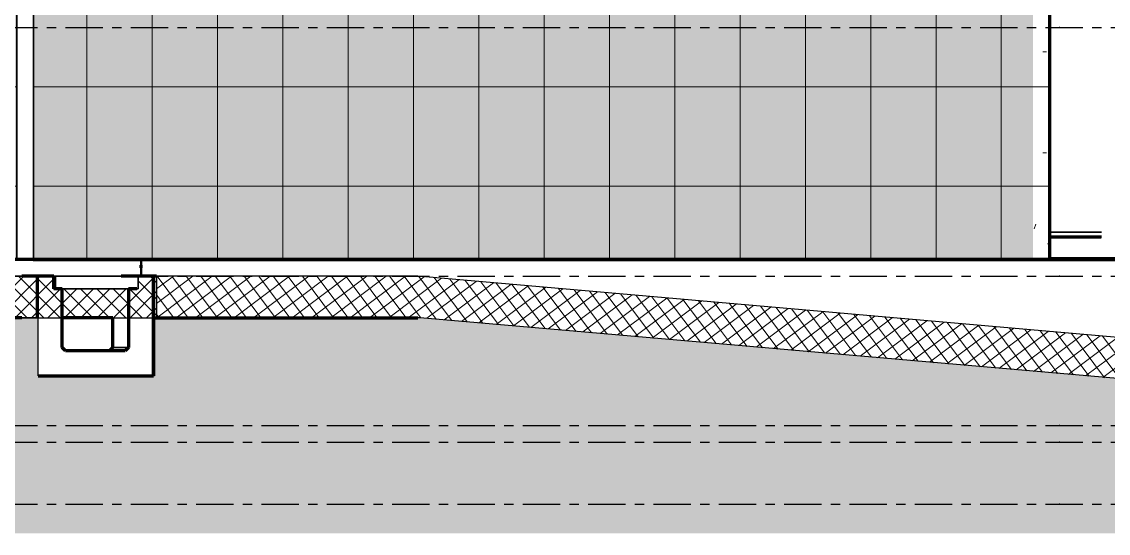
# Model space of a CAD drawing. Header units: millimetres. Extents: x -25371 to 2282244, y -90657 to 147824.
# Drawn here: x 2008615 to 2015163, y -4123 to -1038 of the extents above; entities that cross this region are included whole.
import ezdxf
from ezdxf.xclip import XClip

# ---------------------------------------------------------------- set-up
doc = ezdxf.new("R2010")
doc.units = ezdxf.units.MM
doc.header["$XCLIPFRAME"] = 0
doc.linetypes.add('CENTER', pattern=[50.8, 31.75, -6.35, 6.35, -6.35])
doc.linetypes.add('TA_GL_000.90000', pattern=[2.475, 0.9, -0.225, 0.225, -0.225, 0.9])
doc.layers.add('000 - 0_SYM_DWG_GRIDLINE_MAIN_COLOR_251', color=7, linetype='Continuous')
doc.layers.add('000 - GRID', color=7, linetype='CENTER')
for name, color, linetype, lineweight in [('A-DETL', 7, 'Continuous', 70), ('A-DETL-GENF', 7, 'Continuous', 35), ('A-DETL-THIN', 7, 'Continuous', 25), ('A-FLOR-E', 7, 'Continuous', 35), ('A-FLOR-FNSH', 7, 'Continuous', 70), ('A-FLOR-OTLN', 7, 'Continuous', 35), ('A-FLOR-PATT', 7, 'Continuous', 70), ('A-GENM', 7, 'Continuous', 35), ('A-WALL-PATT', 7, 'Continuous', 50), ('E-LITE-EQPM', 7, 'Continuous', 35), ('P-SANR-FIXT', 7, 'Continuous', 35), ('S-STRS-E', 7, 'Continuous', 35), ('WALL-E', 7, 'Continuous', 50)]:
    doc.layers.add(name, color=color, linetype=linetype, lineweight=lineweight)
doc.styles.add('TA', font='', dxfattribs={"height": 4.5})
doc.styles.get('TA').set_extended_font_data('Cordia New')
pattern_1 = [(0, (-43822.83, 0), (533.245, 203.2), [21.996, -377.937, 21.996, -377.937, -2132.979]), (0, (-43822.83, 0), (533.245, 203.2), [-799.867, 21.996, -777.871, 21.996, -377.937, -933.178]), (0, (-43822.83, 0), (533.245, 203.2), [-1999.668, 21.996, -244.626, 21.996, -644.56]), (110.745, (-43622.86, 101.6), (-382.06842, 602.30877), [31.049, -533.482, -3575.366]), (110.745, (-43622.86, 101.6), (-382.06842, 602.30877), [-564.532, 31.049, -533.482, -3010.835]), (110.745, (-43622.86, 101.6), (-382.06842, 602.30877), [-1129.063, 31.049, -1098.014, -1881.772]), (110.745, (-43622.86, 101.6), (-382.06842, 602.30877), [-2258.126, 31.049, -533.482, -1317.24]), (110.745, (-43622.86, 101.6), (-382.06842, 602.30877), [-2822.658, 31.049, -345.305, -940.886]), (110.745, (-43622.86, 101.6), (-382.06842, 602.30877), [-3199.012, 31.049, -909.837]), (249.255, (-43556.2, 508), (-151.16483, -805.50714), [31.049, -533.482, -3575.366]), (249.255, (-43556.2, 508), (-151.16483, -805.50714), [-564.532, 31.049, -533.482, -3010.835]), (249.255, (-43556.2, 508), (-151.16483, -805.50714), [-1129.063, 31.049, -1098.014, -1881.772]), (249.255, (-43556.2, 508), (-151.16483, -805.50714), [-2258.126, 31.049, -533.482, -1317.24]), (249.255, (-43556.2, 508), (-151.16483, -805.50714), [-2822.658, 31.049, -345.305, -940.886]), (249.255, (-43556.2, 508), (-151.16483, -805.50714), [-3199.012, 31.049, -909.837])]
pattern_2 = [(0, (9735.34, 99970), (0, 600), []), (90, (9735.34, 99970), (-393.635, 2e-14), [])]

# ---------------------------------------------------------------- blocks, each defined once
blk = doc.blocks.new('Lighting-Street-LED - Lighting-Street-LED-4260799-VS01 - ELEVATION 5')
at = {"layer": 'E-LITE-EQPM', "color": 7}
for p, q in [((25107.9, 108196.9), (24841.9, 108193.8)), ((24841.9, 108193.8), (24841.9, 108153.3)), ((25108.1, 108213.6), (25107.9, 108196.9)), ((25187.1, 108213.6), (25108.1, 108213.6)), ((25108.1, 108213.6), (25324.4, 108213.6)), ((25187.1, 108115.6), (25187.1, 108213.6)), ((25187.1, 108213.6), (25302, 108213.6)), ((25302, 108213.6), (25338.3, 108213.6)), ((25324.4, 108213.6), (25403.4, 108213.6)), ((25338.3, 108213.6), (25354.2, 108213.6)), ((25354.2, 108213.6), (25408, 108213.6)), ((25354.2, 108213.6), (25354.2, 108104.3)), ((25411.4, 108213.6), (25403.4, 108213.6)), ((25408, 108213.6), (25442.9, 108213.6)), ((25428.5, 108213.6), (25411.4, 108213.6)), ((25444.4, 108213.6), (25428.5, 108213.6)), ((25442.9, 108213.6), (25445, 108213.6)), ((25445, 108187.9), (25442.9, 108187.9)), ((25496.5, 108213.6), (25444.4, 108213.6)), ((25445, 108213.6), (25485, 108213.6)), ((25445, 108187.9), (25445, 108213.6)), ((25485, 108213.6), (25497.3, 108213.6)), ((25496.5, 108213.6), (25498.6, 108213.6)), ((25498.6, 108213.6), (25496.5, 108213.6)), ((25498.6, 108187.9), (25497, 108187.9)), ((25497.3, 102100), (25497.3, 108213.6)), ((25504.7, 108181.4), (25504.7, 108213.6)), ((24841.9, 108153.3), (25187.1, 108115.6)), ((25302, 108108.9), (25187.1, 108115.6)), ((25408, 108161.9), (25365.4, 108103.1)), ((25397.3, 108115), (25397.3, 102100)), ((25354.2, 108104.3), (25338.3, 108106)), ((25365.4, 108103.1), (25354.2, 108104.3)), ((25365.4, 108103.1), (25397.4, 108103.1))]:
    blk.add_line(p, q, dxfattribs=at)
at = {"layer": 'E-LITE-EQPM', "color": 7, "flags": 128}
for points in [[(25397.4, 108113), (25398, 108121.3), (25401.1, 108131.4), (25406.6, 108142.6), (25414.2, 108154.5), (25423.4, 108166.4), (25433.9, 108177.8), (25445, 108187.9)], [(25442.9, 108187.9), (25438.8, 108187.3), (25434, 108185.4), (25428.7, 108182.3), (25423.2, 108178.2), (25417.8, 108173.2), (25412.6, 108167.7), (25408, 108161.9)], [(25497, 108162.7), (25500.1, 108167.7), (25502.8, 108173.2), (25504.4, 108178.2), (25504.7, 108182.3), (25503.8, 108185.4), (25501.7, 108187.3), (25498.6, 108187.9)], [(25338.3, 108106), (25330.3, 108106.8), (25321.4, 108107.6), (25311.8, 108108.3), (25302, 108108.9)]]:
    blk.add_lwpolyline(points, dxfattribs=at)
blk = doc.blocks.new('DPA_GM-Manhole Cover Type 2 - 900x900-V39-VS01 - ELEVATION 5')
at = {"layer": 'A-DETL', "color": 7}
for p, q in [((31040.7, 102100), (31727.4, 102100)), ((31146.4, 102100), (31047.7, 102100)), ((31061.8, 102100), (31146.4, 102100)), ((31114.3, 102102), (31122.2, 102102)), ((31114.3, 102100), (31114.3, 102102)), ((31122.2, 102100), (31114.3, 102100)), ((31122.2, 102102), (31146.4, 102102)), ((31146.4, 102100), (31122.2, 102100)), ((31146.4, 102102), (31151.6, 102102)), ((31146.4, 102100), (31146.4, 102102)), ((31146.4, 102102), (31428.5, 102102)), ((31151.6, 102102), (31433.7, 102102)), ((31165.2, 102102), (31170.5, 102102)), ((31165.2, 102100), (31165.2, 102102)), ((31170.5, 102102), (31452.6, 102102)), ((31184.1, 102102), (31189.4, 102102)), ((31184.1, 102100), (31184.1, 102102)), ((31189.4, 102102), (31471.5, 102102)), ((31189.4, 102102), (31598.4, 102102)), ((31189.4, 102102), (31189.4, 102100)), ((31189.4, 102100), (31598.4, 102100)), ((31598.4, 102100), (31189.4, 102100)), ((31409.5, 102102), (31417.4, 102102)), ((31417.4, 102102), (31441.6, 102102)), ((31441.6, 102102), (31446.9, 102102)), ((31441.6, 102102), (31723.7, 102102)), ((31446.9, 102102), (31729, 102102)), ((31460.4, 102102), (31465.7, 102102)), ((31465.7, 102102), (31747.8, 102102)), ((31479.3, 102102), (31484.6, 102102)), ((31484.6, 102102), (31766.7, 102102)), ((31484.6, 102102), (31893.6, 102102)), ((31598.4, 102100), (31484.6, 102100)), ((31598.4, 102102), (31603.7, 102102)), ((31598.4, 102102), (31598.4, 102100)), ((31598.4, 102102), (31880.5, 102102)), ((31603.7, 102102), (31885.8, 102102)), ((31617.3, 102102), (31622.6, 102102)), ((31617.3, 102102), (31617.3, 102100)), ((31622.6, 102102), (31904.7, 102102)), ((31636.2, 102102), (31641.4, 102102)), ((31636.2, 102102), (31636.2, 102100)), ((31641.4, 102102), (31923.5, 102102)), ((31641.4, 102102), (31665.6, 102102)), ((31641.4, 102102), (31641.4, 102100)), ((31641.4, 102100), (31726, 102100)), ((31665.6, 102100), (31641.4, 102100)), ((31665.6, 102102), (31778.5, 102102)), ((31778.5, 102100), (31665.6, 102100)), ((31726, 102100), (32303.3, 102100)), ((32324.5, 102100), (31727.4, 102100)), ((31778.5, 102102), (31955.6, 102102)), ((31955.6, 102100), (31778.5, 102100)), ((31893.6, 102102), (31898.9, 102102)), ((31893.6, 102102), (32175.8, 102102)), ((31898.9, 102102), (32181, 102102)), ((31912.5, 102102), (31917.8, 102102)), ((31917.8, 102102), (32199.9, 102102)), ((31931.4, 102102), (31936.7, 102102)), ((31936.7, 102102), (32218.8, 102102)), ((31936.7, 102102), (31960.8, 102102)), ((31960.8, 102100), (31936.7, 102100)), ((31955.6, 102100), (31955.6, 102102)), ((31960.8, 102102), (32080.7, 102102)), ((32080.7, 102100), (31960.8, 102100)), ((32080.7, 102102), (32251.3, 102102)), ((32251.3, 102100), (32080.7, 102100)), ((32317.4, 102100), (32218.8, 102100)), ((32251.3, 102102), (32251.3, 102100))]:
    blk.add_line(p, q, dxfattribs=at)
at = {"layer": 'A-GENM', "color": 7}
for p, q in [((31040.7, 102100), (31146.4, 102100)), ((31047.7, 102100), (31727, 102100)), ((31146.4, 102100), (31061.8, 102100)), ((31291.4, 102102), (31114.3, 102102)), ((31114.3, 102100), (31146.4, 102100)), ((31122.2, 102102), (31122.2, 102100)), ((31428.5, 102102), (31146.4, 102102)), ((31146.4, 102100), (31146.4, 102102)), ((31151.6, 102100), (31151.6, 102102)), ((31447.3, 102102), (31165.2, 102102)), ((31170.5, 102100), (31170.5, 102102)), ((31466.2, 102102), (31184.1, 102102)), ((31189.4, 102100), (31189.4, 102102)), ((31471.5, 102102), (31189.4, 102102)), ((31471.5, 102100), (31189.4, 102100)), ((31189.4, 102100), (31471.5, 102100)), ((31404.3, 102102), (31291.4, 102102)), ((31428.5, 102102), (31404.3, 102102)), ((31586.7, 102102), (31409.5, 102102)), ((31433.7, 102102), (31428.5, 102102)), ((31723.7, 102102), (31441.6, 102102)), ((31452.6, 102102), (31447.3, 102102)), ((31742.6, 102102), (31460.4, 102102)), ((31471.5, 102102), (31466.2, 102102)), ((31880.5, 102102), (31471.5, 102102)), ((31484.6, 102100), (31471.5, 102100)), ((31471.5, 102100), (31598.4, 102100)), ((31761.4, 102102), (31479.3, 102102)), ((31766.7, 102102), (31484.6, 102102)), ((31598.4, 102100), (31484.6, 102100)), ((31484.6, 102100), (31598.4, 102100)), ((31699, 102102), (31586.7, 102102)), ((31880.5, 102102), (31598.4, 102102)), ((31598.4, 102100), (31598.4, 102102)), ((31603.7, 102102), (31603.7, 102100)), ((31899.4, 102102), (31617.3, 102102)), ((31622.6, 102102), (31622.6, 102100)), ((31918.3, 102102), (31636.2, 102102)), ((31641.4, 102102), (31641.4, 102100)), ((31923.5, 102102), (31641.4, 102102)), ((31923.5, 102100), (31641.4, 102100)), ((31641.4, 102100), (31923.5, 102100)), ((31665.6, 102100), (31665.6, 102102)), ((31723.7, 102102), (31699.5, 102102)), ((31729, 102102), (31723.7, 102102)), ((31727, 102100), (32317.4, 102100)), ((31747.8, 102102), (31742.6, 102102)), ((31766.7, 102102), (31761.4, 102102)), ((32175.8, 102102), (31766.7, 102102)), ((31778.5, 102100), (31778.5, 102102)), ((31885.8, 102102), (31880.5, 102102)), ((32175.8, 102102), (31893.6, 102102)), ((31904.7, 102102), (31899.4, 102102)), ((32194.6, 102102), (31912.5, 102102)), ((31923.5, 102102), (31918.3, 102102)), ((31947.7, 102102), (31923.5, 102102)), ((31936.7, 102100), (31923.5, 102100)), ((31923.5, 102100), (31947.7, 102100)), ((32213.5, 102102), (31931.4, 102102)), ((32218.8, 102102), (31936.7, 102102)), ((32218.8, 102100), (31936.7, 102100)), ((31936.7, 102100), (32218.8, 102100)), ((31955.6, 102102), (31947.7, 102102)), ((31947.7, 102100), (31955.6, 102100)), ((31960.8, 102102), (31960.8, 102100)), ((32080.7, 102102), (32080.7, 102100)), ((32181, 102102), (32175.8, 102102)), ((32199.9, 102102), (32194.6, 102102)), ((32218.8, 102102), (32213.5, 102102)), ((32242.9, 102102), (32218.8, 102102)), ((32218.8, 102100), (32324.5, 102100)), ((32303.3, 102100), (32218.8, 102100)), ((32218.8, 102100), (32242.9, 102100)), ((32251.3, 102102), (32242.9, 102102)), ((32242.9, 102100), (32251.3, 102100))]:
    blk.add_line(p, q, dxfattribs=at)
blk = doc.blocks.new('PB-DRAIN-SCUPPER-GENC-300 with RC  - 300WX100D 2-5732368-VS01 - ELEVATION 5')
at = {"layer": 'P-SANR-FIXT', "color": 7, "lineweight": 9}
for p, q in [((31620.3, 102110), (32261.1, 102110)), ((31986.5, 102110), (31620.3, 102110)), ((31620.3, 102110), (31966.7, 102110)), ((31620.3, 102110), (32268.3, 102110))]:
    blk.add_line(p, q, dxfattribs=at)
at = {"layer": 'P-SANR-FIXT', "color": 7}
for p, q in [((31966.7, 102110), (31620.3, 102110)), ((31620.3, 102110), (32268.3, 102110)), ((31620.3, 102110), (32331, 102110)), ((31620.3, 102110), (31933.5, 102110))]:
    blk.add_line(p, q, dxfattribs=at)
blk = doc.blocks.new('Generic Models 2 - Generic Models 45-5662310-VS01 - ELEVATION 5')
at = {"layer": 'A-DETL', "color": 7}
blk.add_line((25527.2, 101400), (26129.7, 101400), dxfattribs=at)
blk = doc.blocks.new('Generic Models 9 - Generic Models 40-5786029-VS01 - ELEVATION 5')
at = {"layer": 'A-DETL', "color": 7}
for p, q in [((25520, 102000), (25427.4, 102000)), ((26121.4, 102000), (26025.9, 102000)), ((25976.1, 101570), (25976.1, 101750)), ((25956.1, 101550), (25976.1, 101570)), ((26051.2, 101550), (25956.1, 101550))]:
    blk.add_line(p, q, dxfattribs=at)
at = {"layer": 'A-GENM', "color": 7, "lineweight": 70}
for p, q in [((25620.2, 102000), (25520, 102000)), ((25520, 102000), (25520, 101750)), ((25620.2, 101925), (25620.2, 102000)), ((26221.7, 102000), (26121.4, 102000)), ((26221.7, 101400), (26221.7, 102000)), ((25670.3, 101925), (25620.2, 101925)), ((25670.3, 101570), (25670.3, 101925)), ((26121.4, 101925), (26071.3, 101925)), ((26071.3, 101925), (26071.3, 101570)), ((25690.4, 101550), (25670.3, 101570)), ((26071.3, 101570), (26051.2, 101550)), ((26051.2, 101550), (25690.4, 101550)), ((25527.2, 101400), (26221.7, 101400))]:
    blk.add_line(p, q, dxfattribs=at)
at = {"layer": 'A-GENM', "color": 7}
blk.add_line((25976.1, 101570), (26071.3, 101570), dxfattribs=at)
blk = doc.blocks.new('STEEL GRATING 1000x500 - 1000x500-V51-VS01 - ELEVATION 5')
at = {"layer": 'P-SANR-FIXT', "color": 7}
for p, q in [((26058.4, 102000), (25559.6, 102000)), ((25559.6, 102000), (25630.8, 102000)), ((25575.5, 102000), (25572.6, 102000)), ((25572.6, 102000), (25720.9, 102000)), ((25723.8, 102000), (25575.5, 102000)), ((25579.1, 102000), (25576.3, 102000)), ((25576.3, 102000), (25724.6, 102000)), ((25727.4, 102000), (25579.1, 102000)), ((25582.8, 102000), (25580, 102000)), ((25580, 102000), (25728.3, 102000)), ((25731.1, 102000), (25582.8, 102000)), ((25586.5, 102000), (25583.6, 102000)), ((25583.6, 102000), (25731.9, 102000)), ((25734.8, 102000), (25586.5, 102000)), ((25589.7, 102000), (25587.3, 102000)), ((25587.3, 102000), (25735.6, 102000)), ((25738, 102000), (25589.7, 102000)), ((25593.4, 102000), (25590.6, 102000)), ((25590.6, 102000), (25738.9, 102000)), ((25741.7, 102000), (25593.4, 102000)), ((25597.1, 102000), (25594.2, 102000)), ((25594.2, 102000), (25742.5, 102000)), ((25745.4, 102000), (25597.1, 102000)), ((25600.7, 102000), (25597.9, 102000)), ((25597.9, 102000), (25746.2, 102000)), ((25749, 102000), (25600.7, 102000)), ((25604.4, 102000), (25601.6, 102000)), ((25601.6, 102000), (25749.9, 102000)), ((25752.7, 102000), (25604.4, 102000)), ((25608.1, 102000), (25605.2, 102000)), ((25605.2, 102000), (25753.6, 102000)), ((25756.4, 102000), (25608.1, 102000)), ((25611.8, 102000), (25608.9, 102000)), ((25608.9, 102000), (25757.2, 102000)), ((25760.1, 102000), (25611.8, 102000)), ((25615, 102000), (25612.6, 102000)), ((25612.6, 102000), (25760.9, 102000)), ((25763.3, 102000), (25615, 102000)), ((25618.7, 102000), (25615.8, 102000)), ((25615.8, 102000), (25764.1, 102000)), ((25767, 102000), (25619.4, 102000)), ((25622.4, 102000), (25619.5, 102000)), ((25619.5, 102000), (25767.8, 102000)), ((25770.7, 102000), (25622.4, 102000)), ((25626, 102000), (25623.2, 102000)), ((25623.2, 102000), (25771.5, 102000)), ((25774.3, 102000), (25626, 102000)), ((25629.7, 102000), (25626.9, 102000)), ((25626.9, 102000), (25775.2, 102000)), ((25778, 102000), (25629.7, 102000)), ((25633.4, 102000), (25630.5, 102000)), ((25630.5, 102000), (25778.8, 102000)), ((25630.8, 102000), (26129.5, 102000)), ((25630.8, 101925), (25630.8, 102000)), ((25781.7, 102000), (25633.4, 102000)), ((25637, 102000), (25634.2, 102000)), ((25634.2, 102000), (25782.5, 102000)), ((25785.3, 102000), (25637, 102000)), ((25641.7, 102000), (25637.9, 102000)), ((25637.9, 102000), (25786.2, 102000)), ((25790, 102000), (25641.7, 102000)), ((25720.9, 102000), (25723.8, 102000)), ((25724.6, 102000), (25727.4, 102000)), ((25728.3, 102000), (25731.1, 102000)), ((25731.9, 102000), (25734.8, 102000)), ((25735.7, 102000), (25732.9, 102000)), ((25732.9, 102000), (25887.2, 102000)), ((25735.6, 102000), (25738, 102000)), ((25890, 102000), (25735.7, 102000)), ((25739.4, 102000), (25736.6, 102000)), ((25736.6, 102000), (25890.9, 102000)), ((25738.9, 102000), (25741.7, 102000)), ((25893.7, 102000), (25739.4, 102000)), ((25743.1, 102000), (25740.2, 102000)), ((25740.2, 102000), (25894.5, 102000)), ((25742.5, 102000), (25745.4, 102000)), ((25897.4, 102000), (25743.1, 102000)), ((25746.7, 102000), (25743.9, 102000)), ((25743.9, 102000), (25898.2, 102000)), ((25746.2, 102000), (25749, 102000)), ((25901, 102000), (25746.7, 102000)), ((25750, 102000), (25747.6, 102000)), ((25747.6, 102000), (25901.9, 102000)), ((25749.9, 102000), (25752.7, 102000)), ((25904.3, 102000), (25750, 102000)), ((25753.7, 102000), (25750.8, 102000)), ((25750.8, 102000), (25905.1, 102000)), ((25753.6, 102000), (25756.4, 102000)), ((25908, 102000), (25753.7, 102000)), ((25757.3, 102000), (25754.5, 102000)), ((25754.5, 102000), (25908.8, 102000)), ((25757.2, 102000), (25760.1, 102000)), ((25911.6, 102000), (25757.3, 102000)), ((25761, 102000), (25758.2, 102000)), ((25758.2, 102000), (25912.5, 102000)), ((25760.9, 102000), (25763.3, 102000)), ((25915.3, 102000), (25761, 102000)), ((25764.7, 102000), (25761.9, 102000)), ((25761.9, 102000), (25916.1, 102000)), ((25764.1, 102000), (25767, 102000)), ((25919, 102000), (25764.7, 102000)), ((25768.4, 102000), (25765.5, 102000)), ((25765.5, 102000), (25919.8, 102000)), ((25767.8, 102000), (25770.7, 102000)), ((25922.6, 102000), (25768.4, 102000)), ((25772, 102000), (25769.2, 102000)), ((25769.2, 102000), (25923.5, 102000)), ((25771.5, 102000), (25774.3, 102000)), ((25926.3, 102000), (25772, 102000)), ((25775.3, 102000), (25772.9, 102000)), ((25772.9, 102000), (25927.2, 102000)), ((25775.2, 102000), (25778, 102000)), ((25929.6, 102000), (25775.3, 102000)), ((25779, 102000), (25776.1, 102000)), ((25776.1, 102000), (25930.4, 102000)), ((25778.8, 102000), (25781.7, 102000)), ((25933.2, 102000), (25779, 102000)), ((25782.6, 102000), (25779.8, 102000)), ((25779.8, 102000), (25934.1, 102000)), ((25782.5, 102000), (25785.3, 102000)), ((25936.9, 102000), (25782.6, 102000)), ((25786.3, 102000), (25783.5, 102000)), ((25783.5, 102000), (25937.8, 102000)), ((25786.2, 102000), (25790, 102000)), ((25940.6, 102000), (25786.3, 102000)), ((25790, 102000), (25787.1, 102000)), ((25787.1, 102000), (25941.4, 102000)), ((25944.3, 102000), (25790, 102000)), ((25793.6, 102000), (25790.8, 102000)), ((25790.8, 102000), (25945.1, 102000)), ((25947.9, 102000), (25793.6, 102000)), ((25797.3, 102000), (25795.6, 102000)), ((25795.6, 102000), (25948.8, 102000)), ((25951.6, 102000), (25797.3, 102000)), ((25802, 102000), (25798.1, 102000)), ((25798.1, 102000), (25952.4, 102000)), ((25956.2, 102000), (25802, 102000)), ((25887.2, 102000), (25890, 102000)), ((25890.9, 102000), (25893.7, 102000)), ((25894.5, 102000), (25897.4, 102000)), ((25898.2, 102000), (25901, 102000)), ((25899.2, 102000), (26047.5, 102000)), ((25902, 102000), (25899.2, 102000)), ((25901.9, 102000), (25904.3, 102000)), ((26050.3, 102000), (25902, 102000)), ((25902.8, 102000), (26051.1, 102000)), ((25905.7, 102000), (25902.8, 102000)), ((25905.1, 102000), (25908, 102000)), ((26054, 102000), (25905.7, 102000)), ((25906.5, 102000), (26054.8, 102000)), ((25909.3, 102000), (25906.5, 102000)), ((25908.8, 102000), (25911.6, 102000)), ((26057.6, 102000), (25909.3, 102000)), ((25910.2, 102000), (26058.5, 102000)), ((25913, 102000), (25910.2, 102000)), ((25912.5, 102000), (25915.3, 102000)), ((26061.3, 102000), (25913, 102000)), ((25916.3, 102000), (25913.8, 102000)), ((25913.8, 102000), (26062.2, 102000)), ((25916.1, 102000), (25919, 102000)), ((26064.6, 102000), (25916.3, 102000)), ((25917.1, 102000), (26065.4, 102000)), ((25919.9, 102000), (25917.1, 102000)), ((25919.8, 102000), (25922.6, 102000)), ((26068.2, 102000), (25919.9, 102000)), ((25920.8, 102000), (26069.1, 102000)), ((25923.6, 102000), (25920.8, 102000)), ((25923.5, 102000), (25926.3, 102000)), ((26071.9, 102000), (25923.6, 102000)), ((25924.4, 102000), (26072.7, 102000)), ((25927.3, 102000), (25924.4, 102000)), ((25927.2, 102000), (25929.6, 102000)), ((26075.6, 102000), (25927.3, 102000)), ((25928.1, 102000), (26076.4, 102000)), ((25930.9, 102000), (25928.1, 102000)), ((25930.4, 102000), (25933.2, 102000)), ((26079.3, 102000), (25930.9, 102000)), ((25931.8, 102000), (26080.1, 102000)), ((25934.6, 102000), (25931.8, 102000)), ((25934.1, 102000), (25936.9, 102000)), ((26082.9, 102000), (25934.6, 102000)), ((25935.5, 102000), (26083.8, 102000)), ((25938.3, 102000), (25935.5, 102000)), ((25937.8, 102000), (25940.6, 102000)), ((26086.6, 102000), (25938.3, 102000)), ((25941.5, 102000), (25939.1, 102000)), ((25939.1, 102000), (26087.4, 102000)), ((25941.4, 102000), (25944.3, 102000)), ((26089.8, 102000), (25941.5, 102000)), ((25942.4, 102000), (26090.7, 102000)), ((25945.2, 102000), (25942.4, 102000)), ((25945.1, 102000), (25947.9, 102000)), ((26093.5, 102000), (25945.2, 102000)), ((25946.1, 102000), (26094.4, 102000)), ((25948.9, 102000), (25946.1, 102000)), ((25948.8, 102000), (25951.6, 102000)), ((26097.2, 102000), (25948.9, 102000)), ((25949.7, 102000), (26098, 102000)), ((25952.6, 102000), (25949.7, 102000)), ((25952.4, 102000), (25956.2, 102000)), ((26100.9, 102000), (25952.6, 102000)), ((25953.4, 102000), (26101.7, 102000)), ((25956.2, 102000), (25953.4, 102000)), ((26104.5, 102000), (25956.2, 102000)), ((25957.1, 102000), (26105.4, 102000)), ((25959.9, 102000), (25957.1, 102000)), ((26108.2, 102000), (25959.9, 102000)), ((25960.7, 102000), (26109, 102000)), ((25963.6, 102000), (25960.7, 102000)), ((26111.9, 102000), (25963.6, 102000)), ((25968.2, 102000), (25964.4, 102000)), ((25964.4, 102000), (26112.7, 102000)), ((26116.5, 102000), (25968.2, 102000)), ((26047.5, 102000), (26050.3, 102000)), ((26051.1, 102000), (26054, 102000)), ((26054.8, 102000), (26057.6, 102000)), ((26129.5, 102000), (26058.4, 102000)), ((26058.5, 102000), (26061.3, 102000)), ((26062.2, 102000), (26064.6, 102000)), ((26065.4, 102000), (26068.2, 102000)), ((26069.1, 102000), (26071.9, 102000)), ((26072.7, 102000), (26075.6, 102000)), ((26076.4, 102000), (26079.3, 102000)), ((26080.1, 102000), (26082.9, 102000)), ((26083.8, 102000), (26086.6, 102000)), ((26087.4, 102000), (26089.8, 102000)), ((26090.7, 102000), (26093.5, 102000)), ((26094.4, 102000), (26097.2, 102000)), ((26098, 102000), (26100.9, 102000)), ((26101.7, 102000), (26104.5, 102000)), ((26105.4, 102000), (26108.2, 102000)), ((26109, 102000), (26111.9, 102000)), ((26112.7, 102000), (26116.5, 102000)), ((26129.5, 102000), (26129.5, 101925)), ((25630.8, 101925), (25619.4, 101925)), ((26129.5, 101925), (25630.8, 101925)), ((25633.4, 101925), (25781.7, 101925)), ((25782.5, 101925), (25634.2, 101925)), ((25634.2, 101925), (25637, 101925)), ((25637, 101925), (25785.3, 101925)), ((25786.2, 101925), (25637.9, 101925)), ((25637.9, 101925), (25641.7, 101925)), ((25641.7, 101925), (25790, 101925)), ((25785.3, 101925), (25782.5, 101925)), ((25790, 101925), (25786.2, 101925)), ((25793.6, 101925), (25866.5, 101925)), ((25948.8, 101925), (25795.6, 101925)), ((25795.6, 101925), (25797.3, 101925)), ((25797.3, 101925), (25951.6, 101925)), ((25952.4, 101925), (25798.1, 101925)), ((25798.1, 101925), (25802, 101925)), ((25802, 101925), (25956.2, 101925)), ((25951.6, 101925), (25948.8, 101925)), ((25956.2, 101925), (25952.4, 101925)), ((25960.7, 101925), (25963.6, 101925)), ((26038.5, 101925), (25960.7, 101925)), ((25963.6, 101925), (26111.9, 101925)), ((26112.7, 101925), (25964.4, 101925)), ((25964.4, 101925), (25968.2, 101925)), ((25968.2, 101925), (26116.5, 101925)), ((26111.9, 101925), (26109, 101925)), ((26116.5, 101925), (26112.7, 101925)), ((26121.4, 101925), (26129.5, 101925))]:
    blk.add_line(p, q, dxfattribs=at)
blk = doc.blocks.new('STEEL GRATING 1000x500 - 1000x500-V52-VS01 - ELEVATION 5')
at = {"layer": 'P-SANR-FIXT', "color": 7}
for p, q in [((26004.9, 102000), (25527, 102000)), ((25527, 102000), (25598.1, 102000)), ((25542.8, 102000), (25540, 102000)), ((25540, 102000), (25688.3, 102000)), ((25691.1, 102000), (25542.8, 102000)), ((25546.5, 102000), (25543.7, 102000)), ((25543.7, 102000), (25692, 102000)), ((25694.8, 102000), (25546.5, 102000)), ((25550.2, 102000), (25547.3, 102000)), ((25547.3, 102000), (25695.6, 102000)), ((25698.5, 102000), (25550.2, 102000)), ((25553.8, 102000), (25551, 102000)), ((25551, 102000), (25699.3, 102000)), ((25702.2, 102000), (25553.8, 102000)), ((25557.1, 102000), (25554.7, 102000)), ((25554.7, 102000), (25703, 102000)), ((25705.4, 102000), (25557.1, 102000)), ((25560.8, 102000), (25557.9, 102000)), ((25557.9, 102000), (25706.2, 102000)), ((25709.1, 102000), (25560.8, 102000)), ((25564.4, 102000), (25561.6, 102000)), ((25561.6, 102000), (25709.9, 102000)), ((25712.7, 102000), (25564.4, 102000)), ((25568.1, 102000), (25565.3, 102000)), ((25565.3, 102000), (25713.6, 102000)), ((25716.4, 102000), (25568.1, 102000)), ((25571.8, 102000), (25569, 102000)), ((25569, 102000), (25717.3, 102000)), ((25720.1, 102000), (25571.8, 102000)), ((25575.5, 102000), (25572.6, 102000)), ((25572.6, 102000), (25720.9, 102000)), ((25723.8, 102000), (25575.5, 102000)), ((25579.1, 102000), (25576.3, 102000)), ((25576.3, 102000), (25724.6, 102000)), ((25727.4, 102000), (25579.1, 102000)), ((25582.4, 102000), (25580, 102000)), ((25580, 102000), (25728.3, 102000)), ((25730.7, 102000), (25582.4, 102000)), ((25586.1, 102000), (25583.2, 102000)), ((25583.2, 102000), (25731.5, 102000)), ((25734.4, 102000), (25586.1, 102000)), ((25589.7, 102000), (25586.9, 102000)), ((25586.9, 102000), (25735.2, 102000)), ((25738, 102000), (25589.7, 102000)), ((25593.4, 102000), (25590.6, 102000)), ((25590.6, 102000), (25738.9, 102000)), ((25741.7, 102000), (25593.4, 102000)), ((25597.1, 102000), (25594.2, 102000)), ((25594.2, 102000), (25742.5, 102000)), ((25745.4, 102000), (25597.1, 102000)), ((25600.7, 102000), (25597.9, 102000)), ((25597.9, 102000), (25746.2, 102000)), ((25598.1, 102000), (26096.9, 102000)), ((25749, 102000), (25600.7, 102000)), ((25604.4, 102000), (25601.6, 102000)), ((25601.6, 102000), (25749.9, 102000)), ((25752.7, 102000), (25604.4, 102000)), ((25609.1, 102000), (25605.2, 102000)), ((25605.2, 102000), (25753.6, 102000)), ((25757.4, 102000), (25609.1, 102000)), ((25688.3, 102000), (25691.1, 102000)), ((25692, 102000), (25694.8, 102000)), ((25695.6, 102000), (25698.5, 102000)), ((25699.3, 102000), (25702.2, 102000)), ((25703.1, 102000), (25700.3, 102000)), ((25700.3, 102000), (25854.6, 102000)), ((25703, 102000), (25705.4, 102000)), ((25857.4, 102000), (25703.1, 102000)), ((25706.8, 102000), (25703.9, 102000)), ((25703.9, 102000), (25858.2, 102000)), ((25706.2, 102000), (25709.1, 102000)), ((25861.1, 102000), (25707.5, 102000)), ((25710.5, 102000), (25707.6, 102000)), ((25707.6, 102000), (25861.9, 102000)), ((25709.9, 102000), (25712.7, 102000)), ((25864.7, 102000), (25710.5, 102000)), ((25714.1, 102000), (25711.3, 102000)), ((25711.3, 102000), (25865.6, 102000)), ((25713.6, 102000), (25716.4, 102000)), ((25868.4, 102000), (25714.1, 102000)), ((25717.4, 102000), (25715, 102000)), ((25715, 102000), (25869.3, 102000)), ((25717.3, 102000), (25720.1, 102000)), ((25871.7, 102000), (25717.4, 102000)), ((25721, 102000), (25718.2, 102000)), ((25718.2, 102000), (25872.5, 102000)), ((25720.9, 102000), (25723.8, 102000)), ((25875.3, 102000), (25721, 102000)), ((25724.7, 102000), (25721.9, 102000)), ((25721.9, 102000), (25876.2, 102000)), ((25724.6, 102000), (25727.4, 102000)), ((25879, 102000), (25724.7, 102000)), ((25728.4, 102000), (25725.6, 102000)), ((25725.6, 102000), (25879.8, 102000)), ((25728.3, 102000), (25730.7, 102000)), ((25882.7, 102000), (25728.4, 102000)), ((25732.1, 102000), (25729.2, 102000)), ((25729.2, 102000), (25883.5, 102000)), ((25731.5, 102000), (25734.4, 102000)), ((25886.4, 102000), (25732.1, 102000)), ((25735.7, 102000), (25732.9, 102000)), ((25732.9, 102000), (25887.2, 102000)), ((25735.2, 102000), (25738, 102000)), ((25890, 102000), (25735.7, 102000)), ((25739.4, 102000), (25736.6, 102000)), ((25736.6, 102000), (25890.9, 102000)), ((25738.9, 102000), (25741.7, 102000)), ((25893.7, 102000), (25739.4, 102000)), ((25742.7, 102000), (25740.2, 102000)), ((25740.2, 102000), (25894.5, 102000)), ((25742.5, 102000), (25745.4, 102000)), ((25896.9, 102000), (25742.7, 102000)), ((25746.3, 102000), (25743.5, 102000)), ((25743.5, 102000), (25897.8, 102000)), ((25746.2, 102000), (25749, 102000)), ((25900.6, 102000), (25746.3, 102000)), ((25750, 102000), (25747.2, 102000)), ((25747.2, 102000), (25901.5, 102000)), ((25749.9, 102000), (25752.7, 102000)), ((25904.3, 102000), (25750, 102000)), ((25753.7, 102000), (25750.8, 102000)), ((25750.8, 102000), (25905.1, 102000)), ((25753.6, 102000), (25757.4, 102000)), ((25908, 102000), (25753.7, 102000)), ((25757.3, 102000), (25754.5, 102000)), ((25754.5, 102000), (25908.8, 102000)), ((25911.6, 102000), (25757.3, 102000)), ((25761, 102000), (25758.2, 102000)), ((25758.2, 102000), (25912.5, 102000)), ((25915.3, 102000), (25761, 102000)), ((25764.7, 102000), (25761.9, 102000)), ((25761.9, 102000), (25916.1, 102000)), ((25919, 102000), (25764.7, 102000)), ((25769.3, 102000), (25765.5, 102000)), ((25765.5, 102000), (25919.8, 102000)), ((25923.6, 102000), (25769.3, 102000)), ((25854.6, 102000), (25857.4, 102000)), ((25858.2, 102000), (25861.1, 102000)), ((25861.9, 102000), (25864.7, 102000)), ((25865.6, 102000), (25868.4, 102000)), ((25866.5, 102000), (26014.8, 102000)), ((25869.4, 102000), (25866.5, 102000)), ((25869.3, 102000), (25871.7, 102000)), ((26017.7, 102000), (25869.4, 102000)), ((25870.2, 102000), (26018.5, 102000)), ((25873, 102000), (25870.2, 102000)), ((25872.5, 102000), (25875.3, 102000)), ((26021.3, 102000), (25873, 102000)), ((25873.9, 102000), (26022.2, 102000)), ((25876.7, 102000), (25873.9, 102000)), ((25876.2, 102000), (25879, 102000)), ((26025, 102000), (25876.7, 102000)), ((25877.6, 102000), (26025.9, 102000)), ((25880.4, 102000), (25877.6, 102000)), ((25879.8, 102000), (25882.7, 102000)), ((26028.7, 102000), (25880.4, 102000)), ((25883.6, 102000), (25881.2, 102000)), ((25881.2, 102000), (26029.5, 102000)), ((25883.7, 102000), (25886.4, 102000)), ((26031.9, 102000), (25883.7, 102000)), ((25884.5, 102000), (26032.8, 102000)), ((25887.3, 102000), (25884.5, 102000)), ((25887.2, 102000), (25890, 102000)), ((26035.6, 102000), (25887.3, 102000)), ((25888.1, 102000), (26036.5, 102000)), ((25891, 102000), (25888.1, 102000)), ((25890.9, 102000), (25893.7, 102000)), ((26039.3, 102000), (25891, 102000)), ((25891.8, 102000), (26040.1, 102000)), ((25894.7, 102000), (25891.8, 102000)), ((25894.5, 102000), (25896.9, 102000)), ((26043, 102000), (25894.7, 102000)), ((25895.5, 102000), (26043.8, 102000)), ((25898.3, 102000), (25895.5, 102000)), ((25897.8, 102000), (25900.6, 102000)), ((26046.6, 102000), (25898.3, 102000)), ((25899.2, 102000), (26047.5, 102000)), ((25902, 102000), (25899.2, 102000)), ((25901.5, 102000), (25904.3, 102000)), ((26050.3, 102000), (25902, 102000)), ((25902.8, 102000), (26051.1, 102000)), ((25905.7, 102000), (25902.8, 102000)), ((25905.1, 102000), (25908, 102000)), ((26054, 102000), (25905.7, 102000)), ((25908.9, 102000), (25906.5, 102000)), ((25906.5, 102000), (26054.8, 102000)), ((25908.8, 102000), (25911.6, 102000)), ((26057.2, 102000), (25908.9, 102000)), ((25909.8, 102000), (26058.1, 102000)), ((25912.6, 102000), (25909.8, 102000)), ((25912.5, 102000), (25915.3, 102000)), ((26059.9, 102000), (25912.6, 102000)), ((25913.4, 102000), (26061.7, 102000)), ((25916.3, 102000), (25913.4, 102000)), ((25916.1, 102000), (25919, 102000)), ((26064.6, 102000), (25916.3, 102000)), ((25917.1, 102000), (26065.4, 102000)), ((25919.9, 102000), (25917.1, 102000)), ((25919.8, 102000), (25923.6, 102000)), ((26068.2, 102000), (25919.9, 102000)), ((25920.8, 102000), (26069.1, 102000)), ((25923.6, 102000), (25920.8, 102000)), ((26071.9, 102000), (25923.6, 102000)), ((25924.4, 102000), (26072.7, 102000)), ((25927.3, 102000), (25924.4, 102000)), ((26075.6, 102000), (25927.3, 102000)), ((25928.1, 102000), (26076.4, 102000)), ((25930.9, 102000), (25928.1, 102000)), ((26079.3, 102000), (25930.9, 102000)), ((25935.6, 102000), (25931.8, 102000)), ((25931.8, 102000), (26080.1, 102000)), ((26083.9, 102000), (25935.6, 102000)), ((26014.8, 102000), (26017.7, 102000)), ((26018.5, 102000), (26021.3, 102000)), ((26022.2, 102000), (26025, 102000)), ((26096.9, 102000), (26025.8, 102000)), ((26025.9, 102000), (26028.7, 102000)), ((26029.5, 102000), (26031.9, 102000)), ((26032.8, 102000), (26035.6, 102000)), ((26036.5, 102000), (26039.3, 102000)), ((26040.1, 102000), (26043, 102000)), ((26043.8, 102000), (26046.6, 102000)), ((26047.5, 102000), (26050.3, 102000)), ((26051.1, 102000), (26054, 102000)), ((26054.8, 102000), (26057.2, 102000)), ((26058.1, 102000), (26059.9, 102000)), ((26061.7, 102000), (26064.6, 102000)), ((26065.4, 102000), (26068.2, 102000)), ((26069.1, 102000), (26071.9, 102000)), ((26072.7, 102000), (26075.6, 102000)), ((26076.4, 102000), (26079.3, 102000)), ((26080.1, 102000), (26083.9, 102000))]:
    blk.add_line(p, q, dxfattribs=at)
blk = doc.blocks.new('C-1-VS01-AR-2563-01 -C_20260615-163154_ELEVATION_5_EX')
at = {"layer": 'A-DETL-GENF', "lineweight": 9}
h = blk.add_hatch(dxfattribs=at)
h.set_pattern_fill('FP_19', style=0, pattern_type=2)
h.set_pattern_definition([(45, (-88633.94, 0), (0, 449.0128), [317.5, -317.5]), (45, (-88718.13, 84.2), (0, 449.0128), [317.5, -317.5]), (45, (-88802.32, 168.38), (0, 449.0128), [317.5, -317.5]), (135, (-88802.32, 224.5), (-449.0128, 3e-14), [317.5, -317.5]), (135, (-88718.13, 308.7), (-449.0128, 3e-14), [317.5, -317.5]), (135, (-88633.94, 392.9), (-449.0128, 3e-14), [317.5, -317.5])])
h.paths.add_polyline_path([(-13075.6, 100449.8), (13005.2, 100449.8), (13005.2, 100926.2), (10104.7, 101349), (5521.5, 101750), (3920.8, 101750), (3920.8, 101400), (3220.8, 101400), (3220.8, 101750), (-10467.4, 101750), (-19967.4, 100800), (-32107.6, 100800), (-32107.6, 100449.8), (-13251.8, 100449.8)])
at = {"layer": 'A-FLOR-PATT', "lineweight": 9}
h = blk.add_hatch(dxfattribs=at)
h.set_pattern_fill('FP_12', angle=-315, style=0, pattern_type=2)
h.set_pattern_definition([(225, (5696.66, 102000), (49.49747, -49.49747), []), (315, (5696.66, 102000), (49.49747, 49.49747), [])])
h.paths.add_polyline_path([(3136.8, 101750), (3933, 101750), (3933, 102000), (3823.2, 102000), (3823.2, 101925), (3313.8, 101925), (3313, 102000), (-10456.4, 102000), (-10456.4, 101750), (2431.9, 101750)])
h = blk.add_hatch(dxfattribs=at)
h.set_pattern_fill('FP_8', angle=-315, style=0, pattern_type=2)
h.set_pattern_definition([(216.882, (11953.65, 101314.2), (42.0118, -55.9911), []), (306.882, (11953.65, 101314.2), (55.9911, 42.0118), [])])
h.paths.add_polyline_path([(13005.2, 100926.2), (13005.2, 101164.2), (9751.1, 101628.4), (5507.8, 102000), (3933, 102000), (3933, 101750), (5528.1, 101749.4), (10121.4, 101346.6), (11595.5, 101131.7)])
at = {"layer": 'A-WALL-PATT', "lineweight": 9}
h = blk.add_hatch(dxfattribs=at)
h.set_pattern_fill('FP_3', style=0, pattern_type=2)
h.set_pattern_definition(pattern_1)
h.paths.add_polyline_path([(-6228.3, 102100), (1184.8, 102100), (1184.8, 102102), (2321.8, 102102), (2321.8, 102100), (3091.8, 102100.6), (3091, 103600), (-6320.4, 103600), (-6320.4, 102100), (-6235.6, 102100)])
h.paths.add_polyline_path([(8807.9, 102100), (8807.9, 102102), (9215.6, 102102), (9215.6, 103600), (3190.1, 103600), (3190.6, 102100), (8775.9, 102100)])
h = blk.add_hatch(dxfattribs=at)
h.set_pattern_fill('FP_4', style=0, pattern_type=2)
h.set_pattern_definition(pattern_2)
h.paths.add_polyline_path([(-6228.3, 102100), (1184.8, 102100), (1184.8, 102102), (2321.8, 102102), (2321.8, 102100), (3091.8, 102100.6), (3091, 103600), (-6320.4, 103600), (-6320.4, 102100), (-6235.6, 102100)])
h.paths.add_polyline_path([(8807.9, 102100), (8807.9, 102102), (9215.6, 102102), (9215.6, 103600), (3190.1, 103600), (3190.6, 102100), (8775.9, 102100)])
h = blk.add_hatch(dxfattribs=at)
h.set_pattern_fill('FP_3', style=0, pattern_type=2)
h.set_pattern_definition(pattern_1)
h.paths.add_polyline_path([(9215.6, 102102), (9314, 102102), (9314, 103600), (9215.6, 103600), (9215.6, 102167.6)])
h = blk.add_hatch(dxfattribs=at)
h.set_pattern_fill('FP_4', style=0, pattern_type=2)
h.set_pattern_definition(pattern_2)
h.paths.add_polyline_path([(9215.6, 102102), (9314, 102102), (9314, 103600), (9215.6, 103600), (9215.6, 102167.6)])
at = {"layer": 'A-DETL', "color": 7}
for p, q in [((9314, 103600), (9314, 102102)), ((4627.3, 102100), (1440.4, 102100)), ((3190.1, 102100), (10964.6, 102100)), ((10964.6, 102100), (3190.1, 102100)), ((10964.6, 102100), (3190.1, 102100)), ((3841.1, 102100), (3823.3, 102100)), ((13005.2, 102100), (3841.1, 102100)), ((3861.8, 102100), (3846.7, 102100)), ((10937.6, 102100), (4627.3, 102100)), ((3933, 102000), (3839.9, 102000)), ((3121, 101750), (2025.7, 101750)), ((3669.7, 101750), (3364, 101750)), ((3915.3, 101750), (5507.8, 101750)), ((3915.3, 101750), (3933, 101750)), ((3920.8, 101741.9), (3915.3, 101742.4))]:
    blk.add_line(p, q, dxfattribs=at)
at = {"layer": 'A-DETL', "color": 7, "flags": 128}
blk.add_lwpolyline([(3846.7, 102100), (3730.5, 102100), (3615.1, 102100), (3500.8, 102100), (3387.7, 102100), (3276.1, 102100), (3166.2, 102100), (3058, 102100)], dxfattribs=at)
at = {"layer": 'A-DETL', "color": 7}
blk.add_ellipse((3846.7, 102050), major_axis=(0, 50), ratio=0.150196, start_param=1.244263, end_param=1.570796, dxfattribs=at)
at = {"layer": 'A-DETL-THIN', "color": 7}
for p, q in [((3220.8, 101750), (-10467.4, 101750)), ((3220.8, 101400), (3220.8, 101750)), ((5521.5, 101750), (3920.8, 101750)), ((3920.8, 101750), (3920.8, 101400)), ((10104.7, 101349), (5521.5, 101750)), ((3920.8, 101400), (3220.8, 101400))]:
    blk.add_line(p, q, dxfattribs=at)
at = {"layer": 'A-FLOR-E', "color": 7}
for p, q in [((8840, 102100), (3190.1, 102100)), ((3190.1, 102100), (10964.6, 102100)), ((3839.2, 102000), (1289.8, 102000)), ((3363.5, 101750), (3668.9, 101750))]:
    blk.add_line(p, q, dxfattribs=at)
at = {"layer": 'A-FLOR-FNSH', "color": 7, "lineweight": 25}
for p, q in [((3933, 102000), (-10456.4, 102000)), ((3933, 102000), (3933, 101750)), ((5507.8, 102000), (3933, 102000)), ((3933, 101750), (3933, 102000)), ((9751.1, 101628.4), (5507.8, 102000)), ((-10456.4, 101750), (3933, 101750)), ((3933, 101750), (5507.8, 101750))]:
    blk.add_line(p, q, dxfattribs=at)
at = {"layer": 'A-FLOR-OTLN', "color": 7}
for p, q in [((2344.2, 102100), (3861.8, 102100)), ((3190.1, 102100), (10964.6, 102100)), ((3839.2, 102050), (3839.2, 102000))]:
    blk.add_line(p, q, dxfattribs=at)
at = {"layer": 'S-STRS-E', "color": 7}
for p, q in [((9314, 102266.7), (9567.5, 102266.7)), ((9314, 102266.7), (9579.5, 102266.7)), ((9314, 102266.7), (9591.4, 102266.7)), ((9314, 102266.7), (9603.3, 102266.7)), ((9314, 102266.7), (9615.2, 102266.7)), ((9314, 102266.7), (9627.2, 102266.7)), ((9314, 102266.7), (9560.3, 102266.7)), ((9627.2, 102241.7), (9314, 102241.7)), ((9314, 102241.2), (9619.9, 102241.2)), ((9314, 102241.2), (9627.2, 102241.2)), ((9314, 102233.7), (9627.2, 102233.7)), ((9624.5, 102231.7), (9314, 102231.7)), ((9314, 102231.7), (9623.2, 102231.7))]:
    blk.add_line(p, q, dxfattribs=at)
at = {"layer": 'WALL-E', "color": 7}
for p, q in [((3823.3, 102100), (13005.2, 102100)), ((3841.1, 102100), (3841.1, 102000))]:
    blk.add_line(p, q, dxfattribs=at)
at = {"layer": 'A-DETL', "color": 7}
for name in ['Generic Models 2 - Generic Models 45-5662310-VS01 - ELEVATION 5', 'Generic Models 9 - Generic Models 40-5786029-VS01 - ELEVATION 5']:
    blk.add_blockref(name, (-22306.4, 0), dxfattribs=at)
at = {"layer": 'A-GENM', "color": 7}
blk.add_blockref('DPA_GM-Manhole Cover Type 2 - 900x900-V39-VS01 - ELEVATION 5', (-22306.4, 0), dxfattribs=at)
at = {"layer": 'E-LITE-EQPM', "color": 7}
blk.add_blockref('Lighting-Street-LED - Lighting-Street-LED-4260799-VS01 - ELEVATION 5', (-22306.4, 0), dxfattribs=at)
at = {"layer": 'P-SANR-FIXT', "color": 7}
for name in ['PB-DRAIN-SCUPPER-GENC-300 with RC  - 300WX100D 2-5732368-VS01 - ELEVATION 5', 'STEEL GRATING 1000x500 - 1000x500-V52-VS01 - ELEVATION 5', 'STEEL GRATING 1000x500 - 1000x500-V51-VS01 - ELEVATION 5']:
    blk.add_blockref(name, (-22306.4, 0), dxfattribs=at)
blk = doc.blocks.new('*U2261')
at = {"layer": '000 - 0_SYM_DWG_GRIDLINE_MAIN_COLOR_251', "color": 7, "linetype": 'ByBlock', "ltscale": 5}
blk.add_line((20, 0), (-529.29, 0), dxfattribs=at)
at = {"layer": '000 - 0_SYM_DWG_GRIDLINE_MAIN_COLOR_251', "color": 7}
blk.add_point((-509.29, 0), dxfattribs=at)
at = {"color": 7, "style": 'TA', "flags": 1}
blk.add_attdef('LOCATION', (6, -6), '', height=4.5, rotation=270, dxfattribs=at)
blk = doc.blocks.new('C-1-VS01_REV00_20260615-231813_ELEVATION_5_DIMS-1')
at = {"layer": '000 - GRID', "color": 7, "linetype": 'TA_GL_000.90000', "xscale": 50.00000000000004, "yscale": 50.00000000000004, "zscale": 50.00000000000004, "rotation": 180}
for p in [(-16090.4, 103500), (-16090.4, 102000), (-16090.4, 101100), (-16090.4, 101000), (-16090.4, 100625)]:
    blk.add_blockref('*U2261', p, dxfattribs=at)

msp = doc.modelspace()

# ---------------------------------------------------------------- block references
at = {"color": 7}
ref = msp.add_blockref('C-1-VS01-AR-2563-01 -C_20260615-163154_ELEVATION_5_EX', (2005494.348, -104572.744), dxfattribs=at)
XClip(ref).set_block_clipping_path([(-15062.045118507, 95079.2292497061), (12597.8195706429, 115145.365818867)])

# ---------------------------------------------------------------- next in the draw order: block references
msp.add_blockref('C-1-VS01_REV00_20260615-231813_ELEVATION_5_DIMS-1', (2005494.348, -104572.744), dxfattribs=at)

doc.saveas('drawing.dxf')
